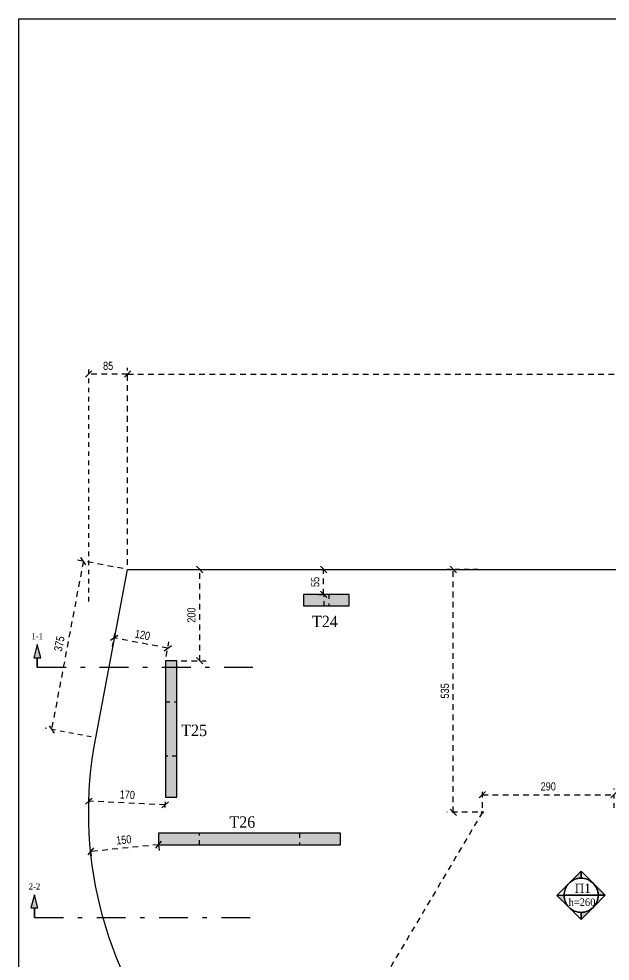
# Model space of a CAD drawing. Header units: millimetres. Extents: x -2171 to 1563, y -1758 to -1505.
# Drawn here: x -1107.97 to -1094.97, y -1610.97 to -1590.25 of the extents above; entities that cross this region are included whole.
import ezdxf
from ezdxf.enums import TextEntityAlignment as Align

# ---------------------------------------------------------------- set-up
doc = ezdxf.new("R2010")
doc.units = ezdxf.units.MM
doc.header["$PDMODE"] = 32
for name, pattern in [('DASHDOT', [25.4, 12.7, -6.35, 0, -6.35]), ('DASHED2', [0.375, 0.25, -0.125]), ('DOT', [0.025, 0, -0.025]), ('HIDDEN', [0.375, 0.25, -0.125]), ('HIDDEN2', [0.1875, 0.125, -0.0625])]:
    doc.linetypes.add(name, pattern=pattern)
doc.layers.get('Defpoints').update_dxf_attribs({"color": 6})
for name, color, linetype in [('-S_TEXT', 3, 'Continuous'), ('Fill_Col', 7, 'Continuous'), ('Geo_Col', 7, 'Continuous'), ('Geo_Lines', 7, 'Continuous'), ('Sect_Line_Symbol', 7, 'Continuous'), ('Text_Col_-1', 7, 'Continuous'), ('Text_Slab', 7, 'Continuous')]:
    doc.layers.add(name, color=color, linetype=linetype)
doc.layers.add('A-ANNO-DIMS', color=1, linetype='Continuous', lineweight=9)
doc.styles.add('1-100', font='arial.ttf', dxfattribs={"width": 0.8})
doc.styles.add('S1TmsNwRmn1088_b_934_161', font='times.ttf', dxfattribs={"width": 0.933629, "height": 0.10875})
doc.styles.add('S1TmsNwRmn11_b_934_161', font='times.ttf', dxfattribs={"width": 0.933629, "height": 0.001087})
doc.styles.add('S1TmsNwRmn1359_b_934_161', font='times.ttf', dxfattribs={"width": 0.933629, "height": 0.135937})
doc.dimstyles.new('Copy of 1-100', dxfattribs={"dimtxt": 0.18, "dimasz": 0.14, "dimexe": 0.14, "dimexo": 0.1, "dimgap": 0.09, "dimtad": 1, "dimdec": 0, "dimlfac": 100, "dimrnd": 5, "dimzin": 5, "dimdsep": 46, "dimtxsty": '1-100', "dimblk": 'OBLIQUE', "dimcen": 0.09, "dimclrd": 1, "dimclre": 1, "dimclrt": 2, "dimadec": 0, "dimazin": 0, "dimtfac": 1, "dimtdec": 0, "dimtix": 1, "dimtmove": 2, "dimatfit": 3, "dimfxl": 5, "dimfxlon": 1, "dimtolj": 1, "dimtzin": 5, "dimarcsym": 0})

# ---------------------------------------------------------------- blocks, each defined once
blk = doc.blocks.new('Label_Ισόγειο-RC_XSN2633_2795')
at = {"layer": 'Text_Slab'}
for points in [[(-0.184, 0.169, -0.198912), (-0.011, 0.25), (-0.016, 0.353)], [(0.169, 0.184, -0.198912), (0.25, 0.011), (0.353, 0.016)], [(-0.169, -0.184, -0.198912), (-0.25, -0.011), (-0.353, -0.016)], [(0.184, -0.169, -0.198912), (0.011, -0.25), (0.016, -0.353)]]:
    blk.add_hatch(color=174, dxfattribs=at).paths.add_polyline_path(points)
at = {"layer": 'Text_Slab', "color": 174}
for points in [[(-0.184, 0.169, -0.198912), (-0.011, 0.25), (-0.016, 0.353)], [(-0.011, 0.25, -0.198912), (0.169, 0.184), (-0.016, 0.353)], [(-0.25, -0.011, -0.198912), (-0.184, 0.169), (-0.353, -0.016)], [(-0.25, -0.011, 0.414214), (0.011, -0.25, 0.414214), (0.25, 0.011, 0.414214), (-0.011, 0.25, 0.414214)], [(0.169, 0.184, -0.198912), (0.25, 0.011), (0.353, 0.016)], [(0.25, 0.011, -0.198912), (0.184, -0.169), (0.353, 0.016)], [(-0.169, -0.184, -0.198912), (-0.25, -0.011), (-0.353, -0.016)], [(0.011, -0.25, -0.198912), (-0.169, -0.184), (0.016, -0.353)], [(0.184, -0.169, -0.198912), (0.011, -0.25), (0.016, -0.353)]]:
    blk.add_lwpolyline(points, format="xyb", close=True, dxfattribs=at)
blk.add_lwpolyline([(0.25, 0.011), (-0.25, -0.011)], close=True, dxfattribs=at)
blk = doc.blocks.new('_Oblique')
at = {"color": 0, "linetype": 'ByBlock', "lineweight": -2}
blk.add_line((-0.5, -0.5), (0.5, 0.5), dxfattribs=at)
blk = doc.blocks.new('*D52')
at = {"layer": 'A-ANNO-DIMS', "color": 1, "linetype": 'HIDDEN', "lineweight": -2, "ltscale": 0.5, "transparency": 16777216}
blk.add_line((-1105.577, -1602.256), (-1105.577, -1597.92), dxfattribs=at)
at = {"layer": 'A-ANNO-DIMS', "color": 1, "linetype": 'DASHED2', "lineweight": -2, "ltscale": 0.5, "transparency": 16777216}
blk.add_line((-1105.577, -1598.06), (-1076.48, -1598.06), dxfattribs=at)
at = {"layer": 'A-ANNO-DIMS', "color": 1, "linetype": 'HIDDEN2', "lineweight": -2, "ltscale": 0.5, "transparency": 16777216}
blk.add_line((-1076.48, -1602.256), (-1076.48, -1597.92), dxfattribs=at)
at = {"layer": 'Defpoints', "color": 0, "ltscale": 0.5, "transparency": 16777216}
for p in [(-1076.48, -1598.06), (-1105.577, -1602.356), (-1076.48, -1602.356)]:
    blk.add_point(p, dxfattribs=at)
at = {"layer": 'A-ANNO-DIMS', "color": 1, "lineweight": -2, "ltscale": 0.5, "transparency": 16777216, "xscale": 0.14, "yscale": 0.14, "zscale": 0.14, "rotation": 180}
blk.add_blockref('_Oblique', (-1105.577, -1598.06), dxfattribs=at)
at = {"layer": 'A-ANNO-DIMS', "color": 1, "lineweight": -2, "ltscale": 0.5, "transparency": 16777216, "xscale": 0.14, "yscale": 0.14, "zscale": 0.14}
blk.add_blockref('_Oblique', (-1076.48, -1598.06), dxfattribs=at)
at = {"layer": 'A-ANNO-DIMS', "color": 2, "ltscale": 0.5, "transparency": 16777216, "insert": (-1091.028, -1597.878), "char_height": 0.18, "attachment_point": 5, "style": '1-100'}
blk.add_mtext('\\A1;2910', dxfattribs=at)
blk = doc.blocks.new('*D55')
at = {"layer": 'A-ANNO-DIMS', "color": 1, "linetype": 'HIDDEN2', "lineweight": -2, "ltscale": 0.5, "transparency": 16777216}
blk.add_line((-1106.434, -1603.06), (-1106.434, -1597.92), dxfattribs=at)
at = {"layer": 'A-ANNO-DIMS', "color": 1, "linetype": 'DASHED2', "lineweight": -2, "ltscale": 0.5, "transparency": 16777216}
blk.add_line((-1105.577, -1598.06), (-1106.434, -1598.06), dxfattribs=at)
at = {"layer": 'A-ANNO-DIMS', "color": 1, "linetype": 'HIDDEN', "lineweight": -2, "ltscale": 0.5, "transparency": 16777216}
blk.add_line((-1105.577, -1602.256), (-1105.577, -1597.92), dxfattribs=at)
at = {"layer": 'Defpoints', "color": 0, "ltscale": 0.5, "transparency": 16777216}
for p in [(-1106.434, -1598.06), (-1105.577, -1602.356), (-1106.434, -1607.693)]:
    blk.add_point(p, dxfattribs=at)
at = {"layer": 'A-ANNO-DIMS', "color": 1, "lineweight": -2, "ltscale": 0.5, "transparency": 16777216, "xscale": 0.14, "yscale": 0.14, "zscale": 0.14, "rotation": 180}
blk.add_blockref('_Oblique', (-1106.434, -1598.06), dxfattribs=at)
at = {"layer": 'A-ANNO-DIMS', "color": 1, "lineweight": -2, "ltscale": 0.5, "transparency": 16777216, "xscale": 0.14, "yscale": 0.14, "zscale": 0.14}
blk.add_blockref('_Oblique', (-1105.577, -1598.06), dxfattribs=at)
at = {"layer": 'A-ANNO-DIMS', "color": 2, "ltscale": 0.5, "transparency": 16777216, "insert": (-1106.006, -1597.878), "char_height": 0.18, "attachment_point": 5, "style": '1-100'}
blk.add_mtext('\\A1;85', dxfattribs=at)
blk = doc.blocks.new('*D56')
at = {"layer": 'A-ANNO-DIMS', "color": 1, "linetype": 'DASHED2', "lineweight": -2, "ltscale": 0.5, "transparency": 16777216}
blk.add_line((-1106.551, -1602.172), (-1107.251, -1605.871), dxfattribs=at)
at = {"layer": 'A-ANNO-DIMS', "color": 1, "linetype": 'HIDDEN', "lineweight": -2, "ltscale": 0.5, "transparency": 16777216}
blk.add_line((-1105.675, -1602.337), (-1106.688, -1602.146), dxfattribs=at)
at = {"layer": 'A-ANNO-DIMS', "color": 1, "linetype": 'HIDDEN2', "lineweight": -2, "ltscale": 0.5, "transparency": 16777216}
blk.add_line((-1106.376, -1606.037), (-1107.389, -1605.845), dxfattribs=at)
at = {"layer": 'Defpoints', "color": 0, "ltscale": 0.5, "transparency": 16777216}
for p in [(-1105.577, -1602.356), (-1107.251, -1605.871), (-1106.278, -1606.055)]:
    blk.add_point(p, dxfattribs=at)
at = {"layer": 'A-ANNO-DIMS', "color": 1, "lineweight": -2, "ltscale": 0.5, "transparency": 16777216, "xscale": 0.14, "yscale": 0.14, "zscale": 0.14}
for p, rotation in [((-1106.551, -1602.172), 79.2778995283081), ((-1107.251, -1605.871), 259.2778995283081)]:
    blk.add_blockref('_Oblique', p, dxfattribs=dict(at, rotation=rotation))
at = {"layer": 'A-ANNO-DIMS', "color": 2, "ltscale": 0.5, "transparency": 16777216, "insert": (-1107.08, -1603.987), "char_height": 0.18, "attachment_point": 5, "rotation": 79.2779, "style": '1-100'}
blk.add_mtext('\\A1;375', dxfattribs=at)
blk = doc.blocks.new('*D79')
at = {"layer": 'A-ANNO-DIMS', "color": 1, "linetype": 'HIDDEN2', "lineweight": -2, "ltscale": 0.5, "transparency": 16777216}
blk.add_line((-1101.381, -1602.356), (-1101.128, -1602.356), dxfattribs=at)
at = {"layer": 'A-ANNO-DIMS', "color": 1, "linetype": 'DASHED2', "lineweight": -2, "ltscale": 0.5, "transparency": 16777216}
blk.add_line((-1101.268, -1602.903), (-1101.268, -1602.356), dxfattribs=at)
at = {"layer": 'A-ANNO-DIMS', "color": 1, "linetype": 'HIDDEN', "lineweight": -2, "ltscale": 0.5, "transparency": 16777216}
blk.add_line((-1101.381, -1602.903), (-1101.128, -1602.903), dxfattribs=at)
at = {"layer": 'Defpoints', "color": 0, "ltscale": 0.5, "transparency": 16777216}
for p in [(-1101.481, -1602.356), (-1101.268, -1602.356), (-1101.481, -1602.903)]:
    blk.add_point(p, dxfattribs=at)
at = {"layer": 'A-ANNO-DIMS', "color": 1, "lineweight": -2, "ltscale": 0.5, "transparency": 16777216, "xscale": 0.14, "yscale": 0.14, "zscale": 0.14}
for p, rotation in [((-1101.268, -1602.356), 90), ((-1101.268, -1602.903), 270)]:
    blk.add_blockref('_Oblique', p, dxfattribs=dict(at, rotation=rotation))
at = {"layer": 'A-ANNO-DIMS', "color": 2, "ltscale": 0.5, "transparency": 16777216, "insert": (-1101.45, -1602.63), "char_height": 0.18, "attachment_point": 5, "rotation": 90, "style": '1-100'}
blk.add_mtext('\\A1;55', dxfattribs=at)
blk = doc.blocks.new('*D80')
at = {"layer": 'A-ANNO-DIMS', "color": 1, "linetype": 'HIDDEN2', "lineweight": -2, "ltscale": 0.5, "transparency": 16777216}
blk.add_line((-1104.397, -1602.356), (-1103.852, -1602.356), dxfattribs=at)
at = {"layer": 'A-ANNO-DIMS', "color": 1, "linetype": 'DASHED2', "lineweight": -2, "ltscale": 0.5, "transparency": 16777216}
blk.add_line((-1103.992, -1604.363), (-1103.992, -1602.356), dxfattribs=at)
at = {"layer": 'A-ANNO-DIMS', "color": 1, "linetype": 'HIDDEN', "lineweight": -2, "ltscale": 0.5, "transparency": 16777216}
blk.add_line((-1104.397, -1604.363), (-1103.852, -1604.363), dxfattribs=at)
at = {"layer": 'Defpoints', "color": 0, "ltscale": 0.5, "transparency": 16777216}
for p in [(-1104.497, -1602.356), (-1103.992, -1602.356), (-1104.497, -1604.363)]:
    blk.add_point(p, dxfattribs=at)
at = {"layer": 'A-ANNO-DIMS', "color": 1, "lineweight": -2, "ltscale": 0.5, "transparency": 16777216, "xscale": 0.14, "yscale": 0.14, "zscale": 0.14}
for p, rotation in [((-1103.992, -1602.356), 90), ((-1103.992, -1604.363), 270)]:
    blk.add_blockref('_Oblique', p, dxfattribs=dict(at, rotation=rotation))
at = {"layer": 'A-ANNO-DIMS', "color": 2, "ltscale": 0.5, "transparency": 16777216, "insert": (-1104.174, -1603.359), "char_height": 0.18, "attachment_point": 5, "rotation": 90, "style": '1-100'}
blk.add_mtext('\\A1;200', dxfattribs=at)
blk = doc.blocks.new('*D90')
at = {"layer": 'A-ANNO-DIMS', "color": 1, "linetype": 'HIDDEN2', "lineweight": -2, "ltscale": 0.5, "transparency": 16777216}
blk.add_line((-1105.909, -1604.041), (-1105.849, -1603.724), dxfattribs=at)
at = {"layer": 'A-ANNO-DIMS', "color": 1, "linetype": 'DASHED2', "lineweight": -2, "ltscale": 0.5, "transparency": 16777216}
blk.add_line((-1104.694, -1604.085), (-1105.875, -1603.862), dxfattribs=at)
at = {"layer": 'A-ANNO-DIMS', "color": 1, "linetype": 'HIDDEN', "lineweight": -2, "ltscale": 0.5, "transparency": 16777216}
blk.add_line((-1104.728, -1604.265), (-1104.668, -1603.948), dxfattribs=at)
at = {"layer": 'Defpoints', "color": 0, "ltscale": 0.5, "transparency": 16777216}
for p in [(-1105.875, -1603.862), (-1105.927, -1604.139), (-1104.747, -1604.363)]:
    blk.add_point(p, dxfattribs=at)
at = {"layer": 'A-ANNO-DIMS', "color": 1, "lineweight": -2, "ltscale": 0.5, "transparency": 16777216, "xscale": 0.14, "yscale": 0.14, "zscale": 0.14}
for p, rotation in [((-1105.875, -1603.862), 169.2778995287043), ((-1104.694, -1604.085), 349.2778995287043)]:
    blk.add_blockref('_Oblique', p, dxfattribs=dict(at, rotation=rotation))
at = {"layer": 'A-ANNO-DIMS', "color": 2, "ltscale": 0.5, "transparency": 16777216, "insert": (-1105.251, -1603.795), "char_height": 0.18, "attachment_point": 5, "rotation": 349.2779, "style": '1-100'}
blk.add_mtext('\\A1;120', dxfattribs=at)
blk = doc.blocks.new('*D91')
at = {"layer": 'A-ANNO-DIMS', "color": 1, "linetype": 'HIDDEN2', "lineweight": -2, "ltscale": 0.5, "transparency": 16777216}
blk.add_line((-1106.429, -1607.383), (-1106.439, -1607.59), dxfattribs=at)
at = {"layer": 'A-ANNO-DIMS', "color": 1, "linetype": 'DASHED2', "lineweight": -2, "ltscale": 0.5, "transparency": 16777216}
blk.add_line((-1104.755, -1607.53), (-1106.432, -1607.45), dxfattribs=at)
at = {"layer": 'A-ANNO-DIMS', "color": 1, "linetype": 'HIDDEN', "lineweight": -2, "ltscale": 0.5, "transparency": 16777216}
blk.add_line((-1104.751, -1607.463), (-1104.761, -1607.669), dxfattribs=at)
at = {"layer": 'Defpoints', "color": 0, "ltscale": 0.5, "transparency": 16777216}
for p in [(-1106.424, -1607.284), (-1104.747, -1607.363), (-1106.432, -1607.45)]:
    blk.add_point(p, dxfattribs=at)
at = {"layer": 'A-ANNO-DIMS', "color": 1, "lineweight": -2, "ltscale": 0.5, "transparency": 16777216, "xscale": 0.14, "yscale": 0.14, "zscale": 0.14}
for p, rotation in [((-1106.432, -1607.45), 177.2883235359723), ((-1104.755, -1607.53), 357.2883235359723)]:
    blk.add_blockref('_Oblique', p, dxfattribs=dict(at, rotation=rotation))
at = {"layer": 'A-ANNO-DIMS', "color": 2, "ltscale": 0.5, "transparency": 16777216, "insert": (-1105.585, -1607.308), "char_height": 0.18, "attachment_point": 5, "rotation": 357.2883, "style": '1-100'}
blk.add_mtext('\\A1;170', dxfattribs=at)
blk = doc.blocks.new('*D92')
at = {"layer": 'A-ANNO-DIMS', "color": 1, "linetype": 'DASHED2', "lineweight": -2, "ltscale": 0.5, "transparency": 16777216}
blk.add_line((-1104.897, -1608.406), (-1106.391, -1608.555), dxfattribs=at)
at = {"layer": 'A-ANNO-DIMS', "color": 1, "linetype": 'HIDDEN', "lineweight": -2, "ltscale": 0.5, "transparency": 16777216}
blk.add_line((-1104.897, -1608.406), (-1104.883, -1608.545), dxfattribs=at)
at = {"layer": 'A-ANNO-DIMS', "color": 1, "linetype": 'HIDDEN2', "lineweight": -2, "ltscale": 0.5, "transparency": 16777216}
blk.add_line((-1106.391, -1608.555), (-1106.377, -1608.695), dxfattribs=at)
at = {"layer": 'Defpoints', "color": 0, "ltscale": 0.5, "transparency": 16777216}
for p in [(-1104.897, -1608.406), (-1106.391, -1608.555), (-1106.391, -1608.555)]:
    blk.add_point(p, dxfattribs=at)
at = {"layer": 'A-ANNO-DIMS', "color": 1, "lineweight": -2, "ltscale": 0.5, "transparency": 16777216, "xscale": 0.14, "yscale": 0.14, "zscale": 0.14}
for p, rotation in [((-1104.897, -1608.406), 5.716207539882116), ((-1106.391, -1608.555), 185.7162075398821)]:
    blk.add_blockref('_Oblique', p, dxfattribs=dict(at, rotation=rotation))
at = {"layer": 'A-ANNO-DIMS', "color": 2, "ltscale": 0.5, "transparency": 16777216, "insert": (-1105.662, -1608.3), "char_height": 0.18, "attachment_point": 5, "rotation": 5.7162, "style": '1-100'}
blk.add_mtext('\\A1;150', dxfattribs=at)
blk = doc.blocks.new('*D100')
at = {"layer": 'A-ANNO-DIMS', "color": 1, "linetype": 'DASHED2', "lineweight": -2, "ltscale": 0.5, "transparency": 16777216}
for p, q in [((-1097.776, -1607.693), (-1100.425, -1612.155)), ((-1102.195, -1615.138), (-1100.75, -1612.703))]:
    blk.add_line(p, q, dxfattribs=at)
at = {"layer": 'Defpoints', "color": 0, "ltscale": 0.5, "transparency": 16777216}
for p in [(-1097.776, -1607.693), (-1102.195, -1615.138)]:
    blk.add_point(p, dxfattribs=at)
at = {"layer": 'A-ANNO-DIMS', "color": 1, "lineweight": -2, "ltscale": 0.5, "transparency": 16777216, "xscale": 0.14, "yscale": 0.14, "zscale": 0.14, "rotation": 239.3066548541331}
blk.add_blockref('_Oblique', (-1102.195, -1615.138), dxfattribs=at)
at = {"layer": 'A-ANNO-DIMS', "color": 2, "ltscale": 0.5, "transparency": 16777216, "insert": (-1100.587, -1612.429), "char_height": 0.18, "attachment_point": 5, "rotation": 59.3067, "style": '1-100'}
blk.add_mtext('\\A1;R865', dxfattribs=at)
blk = doc.blocks.new('*D101')
at = {"layer": 'A-ANNO-DIMS', "color": 1, "linetype": 'HIDDEN2', "lineweight": -2, "ltscale": 0.5, "transparency": 16777216}
blk.add_line((-1097.876, -1602.356), (-1098.558, -1602.356), dxfattribs=at)
at = {"layer": 'A-ANNO-DIMS', "color": 1, "linetype": 'DASHED2', "lineweight": -2, "ltscale": 0.5, "transparency": 16777216}
blk.add_line((-1098.418, -1607.693), (-1098.418, -1602.356), dxfattribs=at)
at = {"layer": 'A-ANNO-DIMS', "color": 1, "linetype": 'HIDDEN', "lineweight": -2, "ltscale": 0.5, "transparency": 16777216}
blk.add_line((-1097.876, -1607.693), (-1098.558, -1607.693), dxfattribs=at)
at = {"layer": 'Defpoints', "color": 0, "ltscale": 0.5, "transparency": 16777216}
for p in [(-1098.418, -1602.356), (-1097.776, -1602.356), (-1097.776, -1607.693)]:
    blk.add_point(p, dxfattribs=at)
at = {"layer": 'A-ANNO-DIMS', "color": 1, "lineweight": -2, "ltscale": 0.5, "transparency": 16777216, "xscale": 0.14, "yscale": 0.14, "zscale": 0.14}
for p, rotation in [((-1098.418, -1602.356), 90), ((-1098.418, -1607.693), 270)]:
    blk.add_blockref('_Oblique', p, dxfattribs=dict(at, rotation=rotation))
at = {"layer": 'A-ANNO-DIMS', "color": 2, "ltscale": 0.5, "transparency": 16777216, "insert": (-1098.6, -1605.025), "char_height": 0.18, "attachment_point": 5, "rotation": 90, "style": '1-100'}
blk.add_mtext('\\A1;535', dxfattribs=at)
blk = doc.blocks.new('*D102')
at = {"layer": 'A-ANNO-DIMS', "color": 1, "linetype": 'HIDDEN', "lineweight": -2, "ltscale": 0.5, "transparency": 16777216}
blk.add_line((-1097.776, -1607.593), (-1097.776, -1607.168), dxfattribs=at)
at = {"layer": 'A-ANNO-DIMS', "color": 1, "linetype": 'HIDDEN2', "lineweight": -2, "ltscale": 0.5, "transparency": 16777216}
blk.add_line((-1094.88, -1607.593), (-1094.88, -1607.168), dxfattribs=at)
at = {"layer": 'A-ANNO-DIMS', "color": 1, "linetype": 'DASHED2', "lineweight": -2, "ltscale": 0.5, "transparency": 16777216}
blk.add_line((-1097.776, -1607.308), (-1094.88, -1607.308), dxfattribs=at)
at = {"layer": 'Defpoints', "color": 0, "ltscale": 0.5, "transparency": 16777216}
for p in [(-1094.88, -1607.308), (-1097.776, -1607.693), (-1094.88, -1607.693)]:
    blk.add_point(p, dxfattribs=at)
at = {"layer": 'A-ANNO-DIMS', "color": 1, "lineweight": -2, "ltscale": 0.5, "transparency": 16777216, "xscale": 0.14, "yscale": 0.14, "zscale": 0.14, "rotation": 180}
blk.add_blockref('_Oblique', (-1097.776, -1607.308), dxfattribs=at)
at = {"layer": 'A-ANNO-DIMS', "color": 1, "lineweight": -2, "ltscale": 0.5, "transparency": 16777216, "xscale": 0.14, "yscale": 0.14, "zscale": 0.14}
blk.add_blockref('_Oblique', (-1094.88, -1607.308), dxfattribs=at)
at = {"layer": 'A-ANNO-DIMS', "color": 2, "ltscale": 0.5, "transparency": 16777216, "insert": (-1096.328, -1607.126), "char_height": 0.18, "attachment_point": 5, "style": '1-100'}
blk.add_mtext('\\A1;290', dxfattribs=at)

msp = doc.modelspace()

# ---------------------------------------------------------------- hatches: boundary and pattern name
at = {"layer": 'Fill_Col'}
for points in [[(-1101.7065, -1603.1534), (-1100.7065, -1603.1534), (-1100.7065, -1602.9034), (-1101.7065, -1602.9034)], [(-1104.4967, -1607.363), (-1104.4967, -1604.363), (-1104.7467, -1604.363), (-1104.7467, -1607.363)], [(-1104.8966, -1608.4059), (-1100.8966, -1608.4059), (-1100.8966, -1608.1559), (-1104.8966, -1608.1559)]]:
    msp.add_hatch(color=252, dxfattribs=at).paths.add_polyline_path(points)
at = {"layer": 'Sect_Line_Symbol'}
for points in [[(-1107.566, -1604.506), (-1107.566, -1604.2958), (-1107.4883, -1604.2958), (-1107.566, -1604.006), (-1107.6436, -1604.2958), (-1107.566, -1604.2958)], [(-1107.6265, -1610.006), (-1107.6265, -1609.7958), (-1107.5489, -1609.7958), (-1107.6265, -1609.506), (-1107.7042, -1609.7958), (-1107.6265, -1609.7958)]]:
    msp.add_hatch(color=2, dxfattribs=at).paths.add_polyline_path(points)

# ---------------------------------------------------------------- linework, layer by layer
at = {"layer": '-S_TEXT', "ltscale": 5}
msp.add_lwpolyline([(-1107.97, -1590.2497), (-1049.8225, -1590.2497), (-1049.8225, -1630.2944), (-1107.97, -1630.2944)], close=True, dxfattribs=at)
at = {"layer": 'A-ANNO-DIMS', "ltscale": 0.5}
msp.add_circle((-1097.7761, -1607.6931), 0.025, dxfattribs=at)
at = {"layer": 'Geo_Col', "color": 94}
for points in [[(-1101.7065, -1603.1534), (-1100.7065, -1603.1534), (-1100.7065, -1602.9034), (-1101.7065, -1602.9034)], [(-1104.4967, -1607.363), (-1104.4967, -1604.363), (-1104.7467, -1604.363), (-1104.7467, -1607.363)], [(-1104.8966, -1608.4059), (-1100.8966, -1608.4059), (-1100.8966, -1608.1559), (-1104.8966, -1608.1559)]]:
    msp.add_lwpolyline(points, close=True, dxfattribs=at)
at = {"layer": 'Geo_Col', "color": 94, "linetype": 'DOT'}
for points in [[(-1101.7065, -1603.1534), (-1101.2565, -1603.1534), (-1101.2565, -1602.9034), (-1101.7065, -1602.9034)], [(-1100.7065, -1602.9034), (-1101.1565, -1602.9034), (-1101.1565, -1603.1534), (-1100.7065, -1603.1534)], [(-1104.7467, -1604.363), (-1104.7467, -1605.263), (-1104.4967, -1605.263), (-1104.4967, -1604.363)], [(-1104.4967, -1607.363), (-1104.4967, -1606.463), (-1104.7467, -1606.463), (-1104.7467, -1607.363)], [(-1104.8966, -1608.4059), (-1103.9966, -1608.4059), (-1103.9966, -1608.1559), (-1104.8966, -1608.1559)], [(-1100.8966, -1608.1559), (-1101.7966, -1608.1559), (-1101.7966, -1608.4059), (-1100.8966, -1608.4059)]]:
    msp.add_lwpolyline(points, close=True, dxfattribs=at)
at = {"layer": 'Geo_Lines', "color": 94}
msp.add_lwpolyline([(-1105.5772, -1602.356), (-1076.4796, -1602.356), (-1076.4796, -1600.9906), (-1061.0679, -1600.9906, -0.4198849), (-1058.8758, -1603.2255), (-1059.9301, -1612.6262, -0.3947332), (-1065.5435, -1617.4237), (-1074.9546, -1616.9433, -0.4049166), (-1076.8887, -1614.8684), (-1076.5104, -1611.1198, 0.0864711), (-1076.6129, -1610.4984, 0.6667063), (-1077.0647, -1610.4934, 0.0742106), (-1077.1796, -1611.0687), (-1077.1799, -1615.0465, -0.4141148), (-1079.139, -1617.006), (-1083.5141, -1617.0062, -0.414237), (-1084.9796, -1615.5407), (-1084.9796, -1615.0362), (-1085.3796, -1615.0362), (-1085.3796, -1615.4133, -0.4301222), (-1086.7575, -1616.7187), (-1098.0612, -1616.3463, -0.4610985), (-1106.2777, -1606.0553)], format="xyb", close=True, dxfattribs=at)
at = {"layer": 'Sect_Line_Symbol', "color": 2}
for points in [[(-1107.566, -1604.506), (-1107.566, -1604.2958), (-1107.4883, -1604.2958), (-1107.566, -1604.006), (-1107.6436, -1604.2958), (-1107.566, -1604.2958)], [(-1107.6265, -1610.006), (-1107.6265, -1609.7958), (-1107.5489, -1609.7958), (-1107.6265, -1609.506), (-1107.7042, -1609.7958), (-1107.6265, -1609.7958)]]:
    msp.add_lwpolyline(points, close=True, dxfattribs=at)
at = {"layer": 'Sect_Line_Symbol', "color": 2, "linetype": 'DASHDOT', "ltscale": 0.05}
for points in [[(-1107.566, -1604.506), (-1102.5191, -1604.506)], [(-1107.6265, -1610.006), (-1102.6115, -1610.006)]]:
    msp.add_lwpolyline(points, dxfattribs=at)

# ---------------------------------------------------------------- block references
at = {"xscale": 1.5, "yscale": 1.5, "zscale": 1.5, "rotation": 357.4829999995151}
msp.add_blockref('Label_Ισόγειο-RC_XSN2633_2795', (-1095.6051, -1609.5187), dxfattribs=at)

# ---------------------------------------------------------------- texts
at = {"layer": 'Sect_Line_Symbol', "color": 2, "style": 'S1TmsNwRmn1359_b_934_161', "width": 0.933629}
for s, p in [('1-1', (-1107.566, -1603.756)), ('2-2', (-1107.6265, -1609.256))]:
    msp.add_text(s, height=0.13594, dxfattribs=at).set_placement(p, align=Align.TOP_CENTER)
at = {"layer": 'Text_Col_-1', "color": 200, "style": 'S1TmsNwRmn11_b_934_161', "width": 0.933629}
for s, p in [('T24', (-1101.5228, -1603.6235)), ('T25', (-1104.398, -1606.0179)), ('T26', (-1103.3387, -1608.0333))]:
    msp.add_text(s, height=0.25, dxfattribs=at).set_placement(p)
at = {"layer": 'Text_Slab', "color": 174, "style": 'S1TmsNwRmn1359_b_934_161', "width": 0.933629}
msp.add_text('   Π1', height=0.20391, rotation=360, dxfattribs=at).set_placement((-1095.9596, -1609.4662))
at = {"layer": 'Text_Slab', "color": 5, "style": 'S1TmsNwRmn1088_b_934_161', "width": 0.933629}
msp.add_text('h=260', height=0.16312, rotation=360, dxfattribs=at).set_placement((-1095.8805, -1609.7512))

# ---------------------------------------------------------------- dimensions: what is measured, and where the dimension line sits
at = {"layer": 'A-ANNO-DIMS', "ltscale": 0.5}
for base, p1, p2, picture, middle in [((-1106.434, -1598.0595), (-1105.5772, -1602.356), (-1106.434, -1607.6931), '*D55', (-1106.0056, -1597.8776)), ((-1076.4796, -1598.0595), (-1105.5772, -1602.356), (-1076.4796, -1602.356), '*D52', (-1091.0284, -1597.8776)), ((-1094.8796, -1607.3082), (-1097.7761, -1607.6931), (-1094.8796, -1607.6931), '*D102', (-1096.3279, -1607.1263))]:
    dim = msp.add_linear_dim(base=base, p1=p1, p2=p2, dimstyle='Copy of 1-100', dxfattribs=at)
    dim.commit()
    dim.dimension.update_dxf_attribs({"geometry": picture, "text_midpoint": middle})
at = {"layer": 'A-ANNO-DIMS', "color": 94, "ltscale": 0.5}
for p1, p2, distance, picture, middle in [((-1105.5772, -1602.356), (-1106.2777, -1606.0553), -0.9907, '*D56', (-1107.0797, -1603.9875)), ((-1104.7467, -1604.363), (-1105.9275, -1604.1394), -0.2827, '*D90', (-1105.2506, -1603.7946)), ((-1104.7467, -1607.363), (-1106.4243, -1607.2835), 0.1669, '*D91', (-1105.5848, -1607.3082)), ((-1104.8966, -1608.4059), (-1106.391, -1608.5555), 0, '*D92', (-1105.6619, -1608.2997))]:
    dim = msp.add_aligned_dim(p1=p1, p2=p2, distance=distance, dimstyle='Copy of 1-100', dxfattribs=at)
    dim.commit()
    dim.dimension.update_dxf_attribs({"geometry": picture, "text_midpoint": middle})
at = {"layer": 'A-ANNO-DIMS', "ltscale": 0.5}
for base, p1, p2, picture, middle in [((-1103.9925, -1602.356), (-1104.4967, -1604.363), (-1104.4967, -1602.356), '*D80', (-1104.1744, -1603.3595)), ((-1101.2684, -1602.356), (-1101.4815, -1602.9034), (-1101.4815, -1602.356), '*D79', (-1101.4499, -1602.6297)), ((-1098.4183, -1602.356), (-1097.7761, -1607.6931), (-1097.7761, -1602.356), '*D101', (-1098.6002, -1605.0246))]:
    dim = msp.add_linear_dim(base=base, p1=p1, p2=p2, angle=90, dimstyle='Copy of 1-100', dxfattribs=at)
    dim.commit()
    dim.dimension.update_dxf_attribs({"geometry": picture, "text_midpoint": middle})
dim = msp.add_radius_dim(center=(-1097.7761, -1607.6931), mpoint=(-1102.1955, -1615.1382), dimstyle='Copy of 1-100', dxfattribs=at)
dim.commit()
dim.dimension.update_dxf_attribs({"geometry": '*D100', "text_midpoint": (-1100.5872, -1612.4287), "dimtype": 132})

doc.saveas('drawing.dxf')
